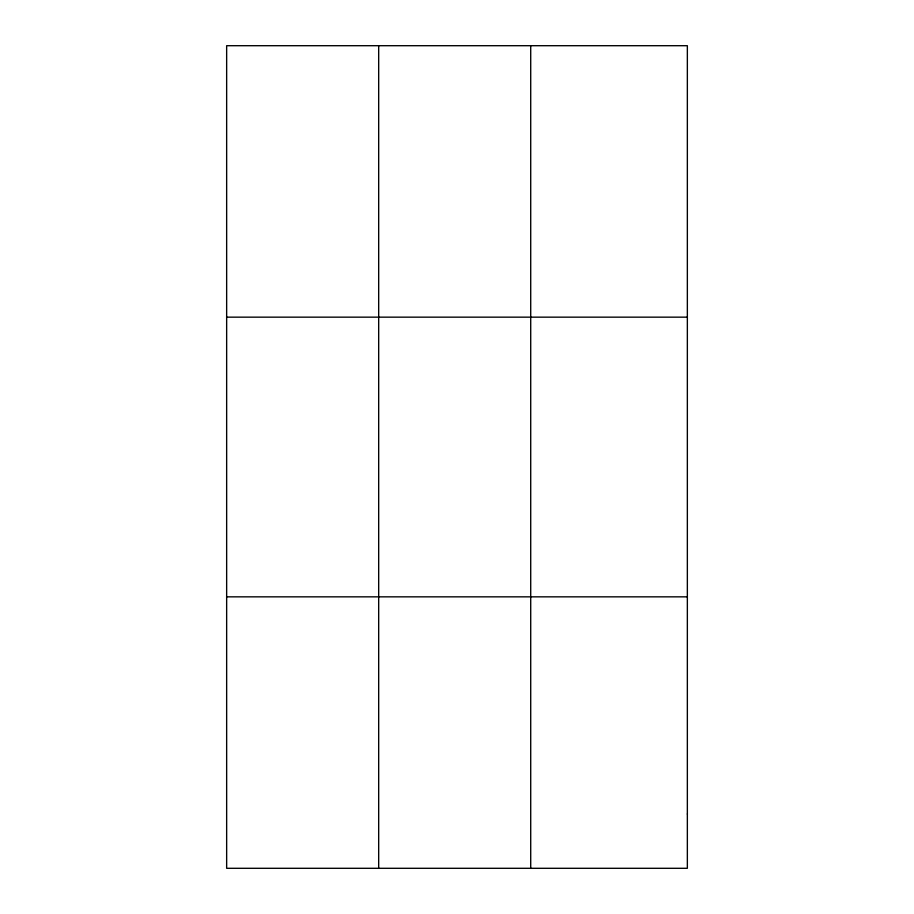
<?xml version="1.0" encoding="UTF-8"?>
<svg xmlns="http://www.w3.org/2000/svg" width="914" height="914" viewBox="0 0 914 914"><rect width="100%" height="100%" fill="white"/><g stroke="black" fill="none" stroke-linecap="round" stroke-linejoin="round"><path stroke-width="1.37" d="M378.682 45.7L378.682 868.3M530.714 45.7L530.714 868.3M226.649 317.158L687.351 317.158M226.649 596.842L687.351 596.842M687.351 814.008L687.351 868.3L226.649 868.3L226.649 45.7L687.351 45.7L687.351 814.008"/></g></svg>
